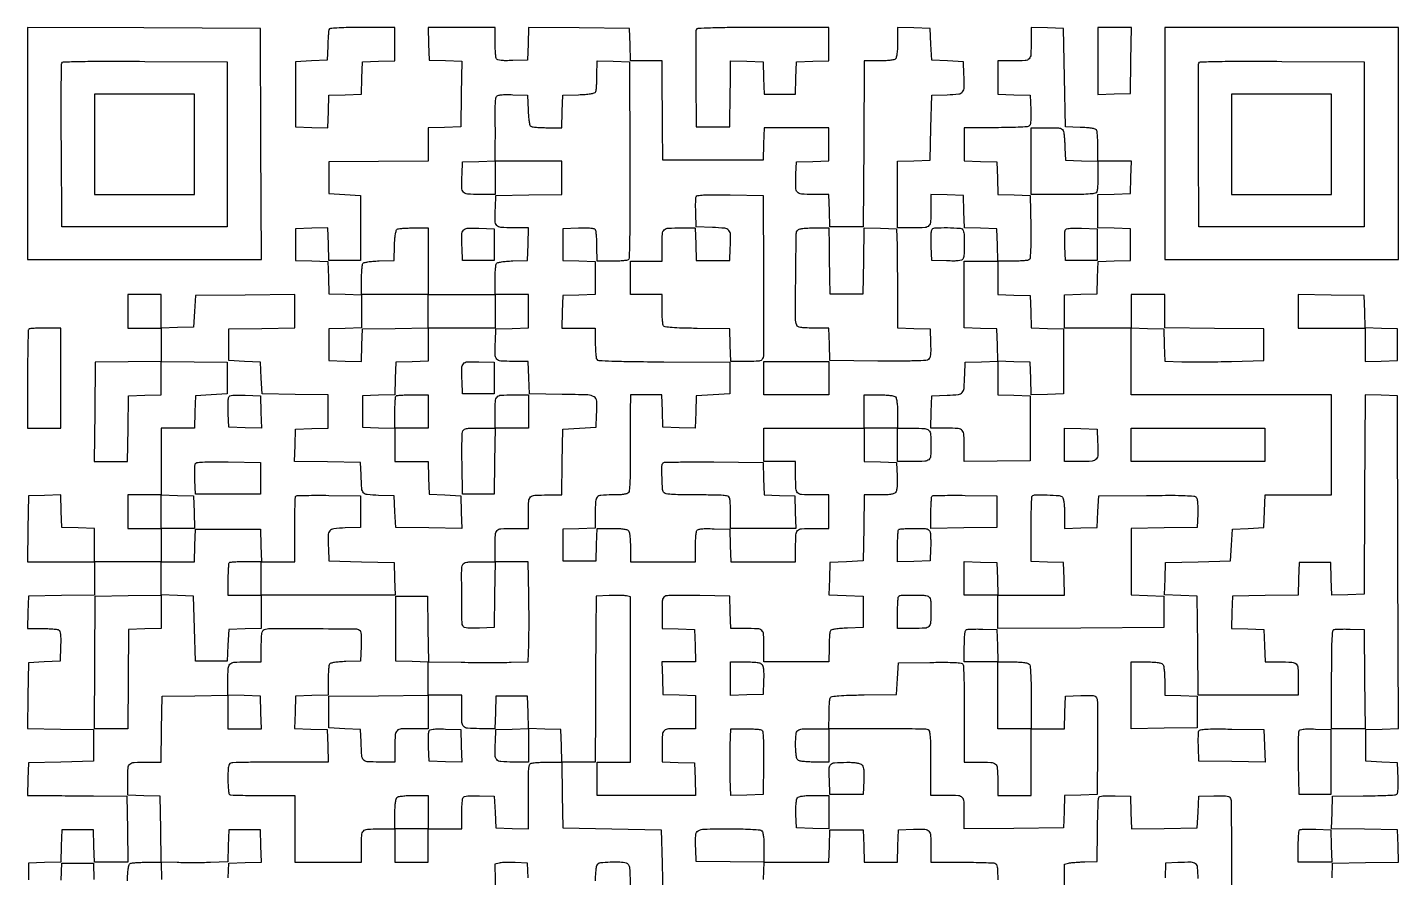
# Model space of a CAD drawing. Extents: x 156 to 936, y 95 to 969.
# Drawn here: x 156 to 936, y 485 to 969 of the extents above; entities that cross this region are included whole.
import ezdxf

# ---------------------------------------------------------------- set-up
doc = ezdxf.new("R2010")
doc.units = 0

msp = doc.modelspace()

# ---------------------------------------------------------------- linework, layer by layer
for points in [[(898.207992, 485.15308), (898.5, 493.5), (917.287232, 493.772202), (936.074464, 494.044404), (935.787232, 503.272202), (935.5, 512.5), (916.712768, 512.772202), (897.925536, 513.044404), (898.212768, 522.272202), (898.5, 531.5), (916, 531.739724, 0.002537), (922.79957, 531.867376, 0.003795), (928.738069, 532.054118, 0.001625), (933.807625, 532.268566, 0.080261), (934.789171, 532.47337, 0.235933), (935.395274, 533.135136, 0.042666), (935.724576, 534.821458, 0.027606), (935.86497, 537.499677, 0.007537), (935.789171, 541.733647), (935.5, 550.5), (926.5, 551), (917.5, 551.5), (917.5, 560.5), (917.5, 569.5), (926.738629, 569.787375), (935.977258, 570.074751), (935.738629, 664.787375), (935.5, 759.5), (926.258274, 759.787416), (917.016548, 760.074833), (916.758274, 703.287416), (916.5, 646.5), (907.288016, 646.212977), (898.076031, 645.925954), (897.788016, 655.212977), (897.5, 664.5), (888.5, 664.5), (879.5, 664.5), (879.212764, 655.271928), (878.925529, 646.043857), (860.212764, 645.771928), (841.5, 645.5), (841.212977, 636.288016), (840.925954, 627.076031), (850.212977, 626.788016), (859.5, 626.5), (859.787526, 617.25), (860.075052, 608), (867.955738, 608, -0.011491), (875.407908, 607.828717, -0.175559), (877.750156, 606.856224, -0.19511), (878.800898, 604.649006, -0.014732), (879, 597.893011), (879, 589), (850.515573, 589), (822.031147, 589), (821.765573, 617.25), (821.5, 645.5), (812.212977, 645.788016), (802.925954, 646.076031), (803.212977, 655.288016), (803.5, 664.5), (822, 665), (840.5, 665.5), (841, 674.5), (841.5, 683.5), (850.5, 684), (859.5, 684.5), (859.787526, 693.75), (860.075052, 703), (879.037526, 703), (898, 703), (898, 731.5), (898, 760), (841, 760), (784, 760), (784, 779.037526), (784, 798.075052), (793.25, 797.787526), (802.5, 797.5), (802.786629, 788.31776), (803.073258, 779.13552), (812.786629, 778.81776, 0.007368), (817.760566, 778.728392, 0.002422), (825.081072, 778.740217, 0.002412), (833.204846, 778.831882, 0.002728), (841, 779), (859.5, 779.5), (859.5, 788.5), (859.5, 797.5), (831.25, 797.765573), (803, 798.031147), (803, 807.515573), (803, 817), (793.5, 817), (784, 817), (784, 807.5), (784, 798), (765, 798), (746, 798), (746, 807.462474), (746, 816.924948), (755.25, 817.212474), (764.5, 817.5), (764.787036, 826.712964), (765.074071, 835.925929), (774.287036, 836.212964), (783.5, 836.5), (783.5, 845.5), (783.5, 854.5), (774.25, 854.787526), (765, 855.075052), (765, 864.5), (765, 873.924948), (774.25, 874.212474), (783.5, 874.5), (783.787526, 883.75), (784.075052, 893), (774.537526, 893), (765, 893), (764.984687, 901.25, 0.008579), (764.922928, 904.497876, 0.011582), (764.748704, 907.430835, 0.008725), (764.505619, 909.854929, 0.112667), (764.202843, 910.706033, 0.192561), (763.466763, 911.236162, 0.02067), (761.36687, 911.666992, 0.020911), (758.539342, 912.005667, 0.010674), (754.968156, 912.206033), (746.5, 912.5), (746, 940.5), (745.5, 968.5), (736.25, 968.787526), (727, 969.075052), (727, 961.119313, -0.01133), (726.829774, 953.607881, -0.174856), (725.858669, 951.255648, -0.19591), (723.651936, 950.200175, -0.014805), (716.893011, 950), (708, 950), (708, 940.537526), (708, 931.075052), (717.25, 930.787526), (726.5, 930.5), (726.793098, 922.085653, -0.008519), (726.864234, 918.085459, -0.027159), (726.721251, 915.4185, -0.039341), (726.389362, 913.659703, -0.187221), (725.793098, 912.850966, -0.128063), (724.767033, 912.521621, -0.002999), (719.665785, 912.267102, -0.006444), (713.645645, 912.080621, -0.004304), (706.75, 912.015313), (689, 912), (689, 902.537526), (689, 893.075052), (698.25, 892.787526), (707.5, 892.5), (707.787036, 883.287036), (708.074071, 874.074071), (717.287036, 873.787036), (726.5, 873.5), (726.746956, 855.557135, -0.00333), (726.80957, 846.740947, -0.013443), (726.667344, 841.363473, -0.01462), (726.374715, 837.827267, -0.227096), (725.746956, 836.822448, -0.111454), (724.874138, 836.509994, -0.009165), (722.453879, 836.258725, -0.011918), (719.523951, 836.07894, -0.008897), (716.287526, 836.015313), (708.075052, 836), (707.787526, 845.25), (707.5, 854.5), (698.287036, 854.787036), (689.074071, 855.074071), (688.787036, 864.287036), (688.5, 873.5), (679.25, 873.787526), (670, 874.075052), (670, 866.119313, -0.01133), (669.829774, 858.607881, -0.174856), (668.858669, 856.255648, -0.19591), (666.651936, 855.200175, -0.014805), (659.893011, 855), (651, 855), (651, 873.962474), (651, 892.924948), (660.25, 893.212474), (669.5, 893.5), (670, 912), (670.5, 930.5), (679.240685, 930.788797, 0.017722), (685.777845, 931.237089, 0.198326), (688.02491, 932.45151, 0.170867), (688.937542, 934.988791, 0.012477), (688.800912, 942.520917), (688.5, 949.5), (679.5, 950), (670.5, 950.5), (670, 959.5), (669.5, 968.5), (660.25, 968.787526), (651, 969.075052), (651, 960.737526, -0.01101), (650.921884, 957.190499, -0.020283), (650.678036, 954.315021, -0.021051), (650.311042, 952.141321, -0.145015), (649.8, 951.2, -0.144806), (648.860761, 950.689589, -0.021102), (646.695248, 950.322375, -0.020344), (643.833449, 950.078259, -0.011103), (640.309792, 950), (632.019583, 950), (631.759792, 902.75), (631.5, 855.5), (622, 855.5), (612.5, 855.5), (612.212474, 864.75), (611.924948, 874), (602.981526, 874, -0.016964), (596.260327, 874.228106, -0.202443), (593.988149, 875.374694, -0.176255), (593.057899, 877.883746, -0.012303), (593.199088, 885.520917), (593.5, 892.5), (602.75, 892.787526), (612, 893.075052), (612, 902.537526), (612, 912), (593.537526, 912), (575.075052, 912), (574.787526, 902.75), (574.5, 893.5), (546, 893.5), (517.5, 893.5), (517.312389, 912.5, -0.000134), (517.235987, 920.452664, -0.000123), (517.161562, 928.635938, -0.000122), (517.09874, 935.936739, -0.000404), (517.062389, 940.75), (517, 950), (508.037526, 950), (499.075052, 950), (498.787526, 959.25), (498.5, 968.5), (469.787728, 968.765273), (441.075456, 969.030547), (440.787728, 959.765273), (440.5, 950.5), (432.085653, 950.206902, -0.008519), (428.085459, 950.135766, -0.027159), (425.4185, 950.278749, -0.039341), (423.659703, 950.610638, -0.187221), (422.850966, 951.206902, -0.110402), (422.527533, 952.105717, -0.00954), (422.267102, 954.54359, -0.012203), (422.081041, 957.495888, -0.00917), (422.015313, 960.75), (422, 969), (402.962474, 969), (383.924948, 969), (384.212474, 959.75), (384.5, 950.5), (393.771926, 950.212184), (403.043852, 949.924368), (402.771926, 931.212184), (402.5, 912.5), (393.25, 912.212474), (384, 911.924948), (384, 902.478047), (384, 893.031147), (355.75, 892.765573), (327.5, 892.5), (327.5, 883.5), (327.5, 874.5), (336.5, 874), (345.5, 873.5), (345.5, 855), (345.5, 836.5), (336.5, 836.5), (327.5, 836.5), (327.211984, 845.787023), (326.923969, 855.074046), (317.711984, 854.787023), (308.5, 854.5), (308.5, 845.5), (308.5, 836.5), (317.712964, 836.212964), (326.925929, 835.925929), (327.212964, 826.712964), (327.5, 817.5), (336.75, 817.212474), (346, 816.924948), (346, 807.5), (346, 798.075052), (336.75, 797.787526), (327.5, 797.5), (327.5, 788.5), (327.5, 779.5), (336.711984, 779.212977), (345.923969, 778.925954), (346.211984, 788.212977), (346.5, 797.5), (365.25, 797.772065), (384, 798.044131), (384, 788.559591), (384, 779.075052), (374.75, 778.787526), (365.5, 778.5), (365.212964, 769.287036), (364.925929, 760.074071), (355.712964, 759.787036), (346.5, 759.5), (346.5, 750.5), (346.5, 741.5), (355.75, 741.212474), (365, 740.924948), (365, 731.462474), (365, 722), (374.462474, 722), (383.924948, 722), (384.212474, 712.75), (384.5, 703.5), (393.5, 703), (402.5, 702.5), (402.78782, 693.227796), (403.075639, 683.955591), (384.28782, 684.227796), (365.5, 684.5), (365, 693.5), (364.5, 702.5), (355.759315, 702.788797, -0.014923), (349.253839, 703.198354, -0.195196), (347.149036, 704.289491, -0.159803), (346.18527, 706.633677, -0.009206), (345.754332, 714.5), (345.5, 721.5), (326.712768, 721.772202), (307.925536, 722.044404), (308.212768, 731.272202), (308.5, 740.5), (317.75, 740.787526), (327, 741.075052), (327, 750.515461), (327, 759.955869), (308.25, 760.227935), (289.5, 760.5), (289, 769.5), (288.5, 778.5), (279.5, 779), (270.5, 779.5), (270.5, 788.5), (270.5, 797.5), (289.25, 797.772065), (308, 798.044131), (308, 807.537639), (308, 817.031147), (279.75, 816.765573), (251.5, 816.5), (251, 807.5), (250.5, 798.5), (241.25, 798.212474), (232, 797.924948), (232, 807.462474), (232, 817), (222.5, 817), (213, 817), (213, 807.5), (213, 798), (222.5, 798), (232, 798), (232, 788.522065), (232, 779.044131), (213.25, 778.772065), (194.5, 778.5), (194.234427, 750.25), (193.968853, 722), (203.462361, 722), (212.955869, 722), (213.227935, 740.75), (213.5, 759.5), (222.75, 759.787526), (232, 760.075052), (232, 769.559591), (232, 779.044131), (250.75, 778.772065), (269.5, 778.5), (269.5, 769.5), (269.5, 760.5), (260.5, 760), (251.5, 759.5), (251.212474, 750.25), (250.924948, 741), (241.462474, 741), (232, 741), (232, 722), (232, 703), (222.5, 703), (213, 703), (213, 693.5), (213, 684), (222.5, 684), (232, 684), (232, 674.5), (232, 665), (213, 665), (194, 665), (194, 674.462474), (194, 683.924948), (184.75, 684.212474), (175.5, 684.5), (175.211984, 693.787023), (174.923969, 703.074046), (165.711984, 702.787023), (156.5, 702.5), (156.227935, 683.75), (155.955869, 665), (174.977935, 665), (194, 665), (194, 655.522065), (194, 646.044131), (175.25, 645.772065), (156.5, 645.5), (156.212474, 636.25), (155.924948, 627), (164.212474, 626.984687, -0.009129), (167.480966, 626.918962, -0.01216), (170.445387, 626.732898, -0.009485), (172.893389, 626.472502, -0.110544), (173.793098, 626.149034, -0.187221), (174.389362, 625.340297, -0.039341), (174.721251, 623.5815, -0.027159), (174.864234, 620.914541, -0.008519), (174.793098, 616.914347), (174.5, 608.5), (165.5, 608), (156.5, 607.5), (156.228016, 588.772146), (155.956032, 570.044292), (174.728016, 569.772146), (193.5, 569.5), (193.5, 560.5), (193.5, 551.5), (175, 551), (156.5, 550.5), (156.212474, 541.25), (155.924948, 532), (165.212474, 531.956189, -0.00079), (170.041049, 531.925785, -0.00024), (177.353039, 531.864679, -0.000241), (185.544585, 531.78834, -0.000263), (193.5, 531.706189), (212.5, 531.5), (212.772065, 512.75), (213.044131, 494), (203.559591, 494), (194.075052, 494), (193.787526, 503.25), (193.5, 512.5), (184.5, 512.5), (175.5, 512.5), (175.212964, 503.287036), (174.925929, 494.074071), (165.712964, 493.787036), (156.5, 493.5), (156.5, 484)], [(270.207992, 485.15308), (270.5, 493.5), (279.787023, 493.788016), (289.074046, 494.076031), (288.787023, 503.288016), (288.5, 512.5), (279.5, 512.5), (270.5, 512.5), (270.213343, 503.315626), (269.926685, 494.131251), (260.039334, 493.815626, -0.004673), (255.596071, 493.715349, -0.00293), (250.396761, 493.67709, -0.00294), (245.276563, 493.699523, -0.005363), (241.097919, 493.787236), (232.043857, 494.074471), (231.771928, 512.787236), (231.5, 531.5), (222.25, 531.787526), (213, 532.075052), (213, 540.930537, -0.014867), (213.200063, 547.657269, -0.195631), (214.252624, 549.859533, -0.174964), (216.597696, 550.829372, -0.011432), (224.059722, 551), (231.955869, 551), (232.227935, 569.75), (232.5, 588.5), (251.25, 588.772065), (270, 589.044131), (270, 596.940278, -0.011457), (270.171064, 604.404655, -0.175414), (271.14327, 606.74896, -0.195276), (273.350385, 607.800677, -0.014747), (280.106989, 608), (289, 608), (289, 616.893011, -0.00674), (289.063013, 621.567479, -0.034453), (289.311419, 624.151507, -0.069548), (289.781892, 625.653306, -0.192819), (290.578921, 626.391911, -0.092105), (293.967053, 627.017959, -0.000969), (318.01152, 626.947915, -0.000682), (342.481567, 626.795822, -0.137505), (344.793098, 626.128939, -0.189748), (345.389959, 625.329946, -0.039634), (345.721774, 623.57939, -0.027254), (345.864583, 620.917911, -0.008483), (345.793098, 616.914347), (345.5, 608.5), (337.031844, 608.206033, 0.010674), (333.460658, 608.005667, 0.020911), (330.63313, 607.666992, 0.02067), (328.533237, 607.236162, 0.192561), (327.797157, 606.706033, 0.112531), (327.494415, 605.855751, 0.008778), (327.251296, 603.441858, 0.011623), (327.077075, 600.521021, 0.008617), (327.015313, 597.287526), (327, 589.075052), (317.75, 588.787526), (308.5, 588.5), (308.212977, 579.288016), (307.925954, 570.076031), (317.212977, 569.788016), (326.5, 569.5), (326.787526, 560.25), (327.075052, 551), (300.119313, 551, 0.002102), (289.673992, 550.956087, 0.003215), (280.617173, 550.821697, 0.001138), (272.814859, 550.637981, 0.085354), (271.581787, 550.393011, 0.187126), (270.789418, 549.674748, 0.072461), (270.315658, 548.244038, 0.036368), (270.064564, 545.800466, 0.007423), (270, 541.452028, 0.010635), (270.068839, 538.216025, 0.01587), (270.278853, 535.393804, 0.010847), (270.573243, 533.10118, 0.220424), (270.949286, 532.531343, 0.129805), (271.727222, 532.294608, 0.001646), (276.922117, 532.118185, 0.004683), (282.962348, 531.989577, 0.003037), (289.949286, 531.948712), (308, 531.952773), (308, 512.976387), (308, 494), (327, 494), (346, 494), (346, 501.918213, -0.01141), (346.170753, 509.400012, -0.175208), (347.14255, 511.747254, -0.195511), (349.349521, 512.800362, -0.014768), (356.106989, 513), (365, 513), (365, 521.3, -0.011084), (365.07823, 524.828493, -0.020332), (365.322289, 527.693122, -0.021091), (365.689458, 529.860329, -0.144849), (366.2, 530.8, -0.144849), (367.139671, 531.310542, -0.021091), (369.306878, 531.677711, -0.020332), (372.171507, 531.92177, -0.011084), (375.7, 532), (384, 532), (384, 522.5), (384, 513), (393.5, 513), (403, 513), (403.015313, 521.25, -0.00917), (403.081041, 524.504112, -0.012203), (403.267102, 527.45641, -0.00954), (403.527533, 529.894283, -0.110402), (403.850966, 530.793098, -0.187221), (404.659703, 531.389362, -0.039341), (406.4185, 531.721251, -0.027159), (409.085459, 531.864234, -0.008519), (413.085653, 531.793098), (421.5, 531.5), (422, 522.5), (422.5, 513.5), (431.75, 513.212474), (441, 512.924948), (441.066053, 522.212474, 0.001651), (441.08206, 526.413774, 0.001), (441.07464, 531.386671, 0.001002), (441.04751, 536.322924, 0.001764), (441.00253, 540.401724, -0.008179), (441.010126, 544.616033, -0.025722), (441.206766, 547.437012, -0.036226), (441.572623, 549.304599, -0.187083), (442.186477, 550.136411, -0.110024), (443.09723, 550.464721, -0.009673), (445.548613, 550.72919, -0.012303), (448.517569, 550.918031, -0.009267), (451.787526, 550.984687), (460.075052, 551), (459.787526, 560.25), (459.5, 569.5), (450.25, 569.787526), (441, 570.075052), (441, 560.537526), (441, 551), (432.019052, 551, -0.01682), (425.267676, 551.227183, -0.202101), (422.990719, 552.372662, -0.176722), (422.058134, 554.88044, -0.012322), (422.199088, 562.520917), (422.5, 569.5), (431.787023, 569.788016), (441.074046, 570.076031), (440.787023, 579.288016), (440.5, 588.5), (431.5, 588.5), (422.5, 588.5), (422.212474, 579.25), (421.924948, 570), (413.069463, 570, -0.014889), (406.341871, 570.20038, -0.195866), (404.139748, 571.254332, -0.174757), (403.170318, 573.602344, -0.011384), (403, 581.081787), (403, 589), (393.5, 589), (384, 589), (384, 579.5), (384, 570), (376.081787, 570, 0.01141), (368.599988, 569.829247, 0.175208), (366.252746, 568.85745, 0.195511), (365.199638, 566.650479, 0.014768), (365, 559.893011), (365, 551), (356.019052, 551, -0.014075), (349.293814, 551.189349, -0.199016), (347.167746, 552.214245, -0.165509), (346.189146, 554.52461, -0.009074), (345.754332, 562.5), (345.5, 569.5), (336.5, 570), (327.5, 570.5), (327.5, 579.5), (327.5, 588.5), (355.75, 588.765573), (384, 589.031147), (384, 598.478047), (384, 607.924948), (374.75, 608.212474), (365.5, 608.5), (365.5, 627), (365.5, 645.5), (374.5, 645.5), (383.5, 645.5), (383.771912, 626.791666), (384.043824, 608.083333), (402.771912, 607.791666, 0.002177), (410.65218, 607.703261, 0.001939), (418.842992, 607.678809, 0.001945), (426.208484, 607.714046, 0.006014), (431.182954, 607.817046), (440.865908, 608.134092), (441.182954, 617.817046, 0.006017), (441.28595, 622.792747, 0.001944), (441.321146, 630.163445, 0.001938), (441.296646, 638.361342, 0.002174), (441.208183, 646.25), (440.916366, 665), (431.480248, 665), (422.044131, 665), (421.772065, 646.25), (421.5, 627.5), (413.085653, 627.206902, -0.008519), (409.085459, 627.135766, -0.027159), (406.4185, 627.278749, -0.039341), (404.659703, 627.610638, -0.187221), (403.850966, 628.206902, -0.138765), (403.188078, 630.431842, -0.001716), (403.032212, 645.474877, -0.00241), (403.001205, 660.173227, -0.091176), (403.606989, 663.418213, -0.192406), (404.346128, 664.217093, -0.06988), (405.845898, 664.688469, -0.034532), (408.428287, 664.937024, -0.00673), (413.106989, 665), (422, 665), (422, 672.918213, -0.01141), (422.170753, 680.400012, -0.175208), (423.14255, 682.747254, -0.195511), (425.349521, 683.800362, -0.014768), (432.106989, 684), (441, 684), (441, 692.893011, -0.014747), (441.199323, 699.649615, -0.195276), (442.25104, 701.85673, -0.175414), (444.595345, 702.828936, -0.011457), (452.059722, 703), (459.955869, 703), (460.227935, 721.75), (460.5, 740.5), (470, 741), (479.5, 741.5), (479.800912, 748.479083, 0.020449), (479.818265, 756.375868, 0.253026), (478.339682, 758.874462, 0.128108), (474.873171, 759.893739, 0.004158), (460.236474, 760.227984), (441.5, 760.5), (441.212474, 769.75), (440.924948, 779), (431.981526, 779, -0.016964), (425.260327, 779.228106, -0.202443), (422.988149, 780.374694, -0.176255), (422.057899, 782.883746, -0.012303), (422.199088, 790.520917), (422.5, 797.5), (431.75, 797.787526), (441, 798.075052), (441, 807.537526), (441, 817), (431.5, 817), (422, 817), (422, 807.5), (422, 798), (403, 798), (384, 798), (384, 807.5), (384, 817), (365, 817), (346, 817), (346.015313, 825.25, -0.008579), (346.077072, 828.497876, -0.011582), (346.251296, 831.430835, -0.008725), (346.494381, 833.854929, -0.112667), (346.797157, 834.706033, -0.192561), (347.533237, 835.236162, -0.02067), (349.63313, 835.666992, -0.020911), (352.460658, 836.005667, -0.010674), (356.031844, 836.206033), (364.5, 836.5), (364.793967, 844.968156, -0.010674), (364.994333, 848.539342, -0.020911), (365.333008, 851.36687, -0.02067), (365.763838, 853.466763, -0.192561), (366.293967, 854.202843, -0.112667), (367.145071, 854.505619, -0.008725), (369.569165, 854.748704, -0.011582), (372.502124, 854.922928, -0.008579), (375.75, 854.984687), (384, 855), (384, 836), (384, 817), (403, 817), (422, 817), (422.015313, 825.25, -0.008579), (422.077072, 828.497876, -0.011582), (422.251296, 831.430835, -0.008725), (422.494381, 833.854929, -0.112667), (422.797157, 834.706033, -0.192561), (423.533237, 835.236162, -0.02067), (425.63313, 835.666992, -0.020911), (428.460658, 836.005667, -0.010674), (432.031844, 836.206033), (440.5, 836.5), (440.787526, 845.75), (441.075052, 855), (432.056578, 855, -0.016678), (425.275018, 855.226268, -0.201759), (422.993289, 856.370644, -0.177188), (422.058373, 858.877164, -0.012342), (422.199088, 866.520917), (422.5, 873.5), (441.25, 873.772065), (460, 874.044131), (460, 883.522065), (460, 893), (441, 893), (422, 893), (422, 883.5), (422, 874), (413.019052, 874, -0.01682), (406.267676, 874.227183, -0.202101), (403.990719, 875.372662, -0.176722), (403.058134, 877.88044, -0.012322), (403.199088, 885.520917), (403.5, 892.5), (412.75, 892.787526), (422, 893.075052), (422.122144, 901.787526, 0.002558), (422.157631, 905.773454, 0.001464), (422.161763, 910.584461, 0.001462), (422.137603, 915.422774, 0.002431), (422.085494, 919.5, -0.009213), (422.088267, 923.041523, -0.012501), (422.229585, 926.236097, -0.00947), (422.462557, 928.872187, -0.122197), (422.799003, 929.793098, -0.18086), (423.632938, 930.387799, -0.03861), (425.41297, 930.7199, -0.026916), (428.094078, 930.863337, -0.008612), (432.085653, 930.793098), (440.5, 930.5), (440.793967, 922.031844, 0.010674), (440.994333, 918.460658, 0.020911), (441.333008, 915.63313, 0.02067), (441.763838, 913.533237, 0.192561), (442.293967, 912.797157, 0.112531), (443.144249, 912.494415, 0.008778), (445.558142, 912.251296, 0.011623), (448.478979, 912.077075, 0.008617), (451.712474, 912.015313), (459.924948, 912), (460.212474, 921.25), (460.5, 930.5), (469.467001, 930.792098, 0.009786), (473.292364, 930.991711, 0.020298), (476.262875, 931.326695, 0.020215), (478.447011, 931.75425, 0.195149), (479.201688, 932.292098, 0.112754), (479.504941, 933.145057, 0.00869), (479.748365, 935.579639, 0.011554), (479.922845, 938.525136, 0.008553), (479.984687, 941.787526), (480, 950.075052), (489.25, 949.787526), (498.5, 949.5), (498.679997, 893.515753, -0.000987), (498.714151, 865.992127, -0.004223), (498.563457, 849.57487, -0.00167), (498.318919, 837.911796, -0.250035), (497.679997, 836.781066, -0.113358), (496.843395, 836.484474, -0.008479), (494.423187, 836.246569, -0.011392), (491.496014, 836.075886, -0.008402), (488.25, 836.015313), (480, 836), (479.984687, 844.25, 0.009158), (479.919039, 847.503986, 0.01219), (479.733216, 850.455895, 0.009524), (479.473134, 852.89348, 0.110447), (479.150117, 853.791346, 0.190691), (478.324421, 854.391596, 0.03736), (476.481964, 854.721257, 0.025891), (473.674656, 854.863419, 0.007874), (469.41543, 854.791346), (460.5, 854.5), (460.5, 845.5), (460.5, 836.5), (469.75, 836.212474), (479, 835.924948), (479, 826.5), (479, 817.075052), (469.75, 816.787526), (460.5, 816.5), (460.212474, 807.25), (459.924948, 798), (469.462474, 798), (479, 798), (479.015313, 789.75, 0.008794), (479.078512, 786.499863, 0.011809), (479.257032, 783.559884, 0.009023), (479.506409, 781.130925, 0.111837), (479.816685, 780.26237, 0.241922), (480.960605, 779.591789, 0.004071), (488.495756, 779.234702, 0.006555), (499.471822, 778.948147, 0.001496), (518.051372, 778.76237), (555.5, 778.5), (555.5, 769.5), (555.5, 760.5), (546, 760), (536.5, 759.5), (536.211984, 750.212977), (535.923969, 740.925954), (526.711984, 741.212977), (517.5, 741.5), (517.212474, 750.75), (516.924948, 760), (507.962474, 760), (499, 760), (498.919381, 750.25, 0.001509), (498.89352, 745.324589, 0.00053), (498.885226, 738.252452, 0.000526), (498.892532, 730.475781, 0.000616), (498.916318, 723.098772, -0.004313), (498.884203, 715.395334, -0.010678), (498.691452, 709.753407, -0.008724), (498.387211, 705.590571, -0.151729), (497.874492, 704.348772, -0.150736), (496.928802, 703.730735, -0.034256), (495.034048, 703.324607, -0.025814), (492.303354, 703.075296, -0.009858), (488.484544, 703, 0.016947), (482.223367, 702.78772, 0.201005), (480.097208, 701.722358, 0.167864), (479.164203, 699.365505, 0.011079), (479, 691.955738), (479, 684.075052), (469.75, 683.787526), (460.5, 683.5), (460.5, 674.5), (460.5, 665.5), (470, 665.5), (479.5, 665.5), (479.787526, 674.75), (480.075052, 684), (488.337526, 684, -0.011159), (491.847487, 683.921656, -0.02038), (494.701269, 683.677383, -0.021131), (496.861987, 683.310039, -0.144682), (497.8, 682.8, -0.144849), (498.310542, 681.860329, -0.021091), (498.677711, 679.693122, -0.020332), (498.92177, 676.828493, -0.011084), (499, 673.3), (499, 665), (517.5, 665), (536, 665), (536.015313, 673.25, -0.009158), (536.080961, 676.503986, -0.01219), (536.266784, 679.455895, -0.009524), (536.526866, 681.89348, -0.110447), (536.849883, 682.791346, -0.190691), (537.675579, 683.391596, -0.03736), (539.518036, 683.721257, -0.025891), (542.325344, 683.863419, -0.007874), (546.58457, 683.791346), (555.5, 683.5), (555.787526, 674.25), (556.075052, 665), (574.537526, 665), (593, 665), (593, 672.918213, -0.01141), (593.170753, 680.400012, -0.175208), (594.14255, 682.747254, -0.195511), (596.349521, 683.800362, -0.014768), (603.106989, 684), (612, 684), (612, 693.5), (612, 703), (603.106989, 703, -0.014768), (596.349521, 703.199638, -0.195511), (594.14255, 704.252746, -0.175208), (593.170753, 706.599988, -0.01141), (593, 714.081787), (593, 722), (584, 722), (575, 722), (575, 731.5), (575, 741), (603.5, 741), (632, 741), (632, 750.5), (632, 760), (640.3, 760, -0.011084), (643.828493, 759.92177, -0.020332), (646.693122, 759.677711, -0.021091), (648.860329, 759.310542, -0.144849), (649.8, 758.8, -0.144849), (650.310542, 757.860329, -0.021091), (650.677711, 755.693122, -0.020332), (650.92177, 752.828493, -0.011084), (651, 749.3), (651, 741), (659.883369, 741, -0.01522), (666.477429, 740.799228, -0.183969), (668.74796, 739.772318, -0.182066), (669.772483, 737.49035, -0.01485), (669.986345, 730.831787, -0.018669), (669.786903, 725.123493, -0.197432), (668.768801, 723.079432, -0.168454), (666.525211, 722.170116, -0.012823), (659.893011, 722), (651, 722), (651, 731.5), (651, 741), (641.5, 741), (632, 741), (632, 731.537526), (632, 722.075052), (641.25, 721.787526), (650.5, 721.5), (650.793771, 713.655204, -0.01153), (650.842502, 710.264652, -0.021342), (650.701133, 707.514748, -0.023545), (650.405224, 705.431833, -0.126804), (649.921326, 704.405204, -0.145399), (648.940124, 703.749231, -0.03852), (647.082437, 703.326938, -0.027193), (644.352675, 703.074677, -0.009445), (640.399621, 703), (632.044131, 703), (631.772065, 684.25), (631.5, 665.5), (622, 665), (612.5, 664.5), (612.212959, 655.286659), (611.925919, 646.073318), (621.712959, 645.786659), (631.5, 645.5), (631.5, 636.5), (631.5, 627.5), (622.532999, 627.207902, 0.009786), (618.707636, 627.008289, 0.020298), (615.737125, 626.673305, 0.020215), (613.552989, 626.24575, 0.195149), (612.798312, 625.707902, 0.112618), (612.495093, 624.855762, 0.008743), (612.251635, 622.431384, 0.011595), (612.077158, 619.498009, 0.008591), (612.015313, 616.25), (612, 608), (593.5, 608), (575, 608), (575, 616.893011, 0.014732), (574.800898, 623.649006, 0.19511), (573.750156, 625.856224, 0.175559), (571.407908, 626.828717, 0.011491), (563.955738, 627), (556.075052, 627), (555.787526, 636.25), (555.5, 645.5), (538.5, 645.785177, 0.003227), (531.824029, 645.854068, 0.00446), (525.832812, 645.823778, 0.002845), (520.805286, 645.724896, 0.054093), (519.25, 645.516124, 0.121979), (517.996541, 644.856735, 0.153988), (517.328388, 643.737491, 0.053449), (517.052682, 641.557734, 0.004755), (517, 636.018474), (517, 627.075052), (526.25, 626.787526), (535.5, 626.5), (535.787526, 617.25), (536.075052, 608), (526.5, 608), (516.924948, 608), (517.212474, 598.75), (517.5, 589.5), (526.75, 589.212474), (536, 588.924948), (536, 579.462474), (536, 570), (528.081787, 570, 0.011384), (520.602344, 569.829682, 0.174757), (518.254332, 568.860252, 0.195866), (517.20038, 566.658129, 0.014889), (517, 559.930537), (517, 551.075052), (526.25, 550.787526), (535.5, 550.5), (535.787526, 541.25), (536.075052, 532), (508.037526, 532), (480, 532), (480, 541.5), (480, 551), (489.5, 551), (499, 551), (499, 597.980948), (499, 644.961896), (496.738223, 645.529566, 0.046297), (495.422419, 645.732976, 0.008315), (492.941177, 645.842764, 0.008911), (490.020953, 645.871285, 0.007951), (486.988223, 645.798618), (479.5, 645.5), (479.336408, 626, 0.000539), (479.26752, 616.577564, 0.000235), (479.195489, 604.076563, 0.000233), (479.131435, 590.80085, 0.000311), (479.086408, 578.75), (479, 551), (469.477935, 551), (459.955869, 551), (460.227935, 532.25), (460.5, 513.5), (488.5, 513), (516.5, 512.5), (517, 493.5), (517.5, 474.5)], [(745.765792, 465.234912), (746.031584, 492.969823), (748.265792, 493.480579, -0.029836), (749.547326, 493.694091, -0.005693), (751.899951, 493.916011, -0.006053), (754.656214, 494.110813, -0.005534), (757.5, 494.245668), (764.5, 494.5), (764.758042, 512, -0.002432), (764.891386, 518.799572, -0.003639), (765.079992, 524.738069, -0.001551), (765.293766, 529.809424, -0.077203), (765.491688, 530.789171, -0.238799), (766.144659, 531.395705, -0.043013), (767.823105, 531.725045, -0.02769), (770.496226, 531.86529, -0.007507), (774.733647, 531.789171), (783.5, 531.5), (783.787816, 522.228074), (784.075632, 512.956148), (802.787816, 513.228074), (821.5, 513.5), (822, 522.5), (822.5, 531.5), (830.914347, 531.793098, -0.008519), (834.914541, 531.864234, -0.027159), (837.5815, 531.721251, -0.039341), (839.340297, 531.389362, -0.187221), (840.149034, 530.793098, -0.140476), (840.825452, 528.494575, -0.000665), (840.968947, 503.533301, -0.000962), (841.030079, 479.025643, -0.092003)], [(574.78595, 484.228281), (575.0719, 493.956563), (555.78595, 494.228281), (536.5, 494.5), (536.199088, 501.479083, -0.019172), (536.161351, 509.424578, -0.250852), (537.59042, 511.890949, -0.134794), (540.932241, 512.874056, -0.004535), (554.819052, 513, -0.003867), (563.090225, 512.936034, -0.011918), (568.67938, 512.716256, -0.011302), (572.589225, 512.380204, -0.170899), (573.8, 511.8, -0.144849), (574.310542, 510.860329, -0.021091), (574.677711, 508.693122, -0.020332), (574.92177, 505.828493, -0.011084), (575, 502.3), (575, 494), (593.462474, 494), (611.924948, 494), (612.212474, 503.25), (612.5, 512.5), (622, 512.5), (631.5, 512.5), (631.787526, 503.25), (632.075052, 494), (641.5, 494), (650.924948, 494), (651.212474, 503.25), (651.5, 512.5), (660.123669, 512.78709, -0.017774), (666.606511, 512.772401, -0.209401), (668.824269, 511.699332, -0.167351), (669.803311, 509.217082, -0.010544), (669.986345, 501.25), (670, 494), (687.418213, 494, -0.003244), (694.207024, 493.955951, -0.00474), (700.184475, 493.821697, -0.002396), (705.244542, 493.635772, -0.081401), (706.418213, 493.393011, -0.191418), (707.215888, 492.657806, -0.070374), (707.68772, 491.171299, -0.03487), (707.936736, 488.615452, -0.006853), (708, 484, -0.015078)], [(175.213341, 483.712959), (175.5, 493.5), (184.5, 493.5), (193.5, 493.5), (193.787398, 484.259666, 0.015844)], [(212.792098, 483.467001, -0.009786), (212.991711, 487.292364, -0.020298), (213.326695, 490.262875, -0.020215), (213.75425, 492.447011, -0.195149), (214.292098, 493.201688, -0.112486), (215.143444, 493.504875, -0.008794), (217.557979, 493.748365, -0.011635), (220.479656, 493.92284, -0.008629), (223.713788, 493.984687), (231.927576, 494), (232.213788, 484.25)], [(440.793676, 485.049836), (440.5, 493.5), (433.520917, 493.800912, 0.008708), (430.680807, 493.873847, 0.009469), (427.918259, 493.844348, 0.009021), (425.556723, 493.731718, 0.045082), (424.248454, 493.526222), (421.955074, 492.95062), (422.227537, 474.72531)], [(499, 474.422302, 0.001655), (498.960015, 486.505807, 0.027902), (498.711119, 490.488886, 0.107529), (498.053755, 492.39295, 0.192915), (496.75, 493.369714, 0.05549), (492.996278, 493.940764, 0.018631), (487.444865, 493.956572, 0.012903), (481.976131, 493.626875, 0.176648), (480.2, 492.8, 0.144372), (479.690904, 491.865077, 0.021205), (479.323233, 489.716356, 0.02047), (479.078557, 486.882657, 0.0113), (479, 483.406989, -0.008189)], [(822, 484.680948, 0.019851), (821.754158, 490.870585, 0.208391), (820.58698, 493.057255, 0.16774), (818.052593, 493.945821, 0.01198), (810.479083, 493.800912), (803.5, 493.5), (803.206324, 485.049836, -0.011302)]]:
    msp.add_lwpolyline(points, format="xyb")
for points in [[(156, 903.007138), (156, 837), (222.50719, 837), (289.014379, 837), (288.75719, 902.75), (288.5, 968.5), (222.25, 968.757138), (156, 969.014276)], [(765, 949.962474), (765, 930.924948), (774.25, 931.212474), (783.5, 931.5), (783.772065, 950.25), (784.044131, 969), (774.522065, 969), (765, 969)], [(803, 903), (803, 837), (869.5, 837), (936, 837), (936, 903), (936, 969), (869.5, 969), (803, 969)], [(194, 902.5), (194, 874), (222.5, 874), (251, 874), (251, 902.5), (251, 931), (222.5, 931), (194, 931)], [(841, 902.5), (841, 874), (869.5, 874), (898, 874), (898, 902.5), (898, 931), (869.5, 931), (841, 931)], [(879, 807.522065), (879, 798), (898, 798), (917, 798), (917, 788.462474), (917, 778.924948), (926.25, 779.212474), (935.5, 779.5), (935.5, 788.5), (935.5, 797.5), (926.287036, 797.787036), (917.074071, 798.074071), (916.787036, 807.287036), (916.5, 816.5), (897.75, 816.772065), (879, 817.044131)], [(612, 769.5), (612, 760), (593.5, 760), (575, 760), (575, 769.5), (575, 779), (593.5, 779), (612, 779)], [(860, 731.5), (860, 722), (822, 722), (784, 722), (784, 731.5), (784, 741), (822, 741), (860, 741)], [(250.787526, 693.25), (251.075052, 684), (241.537526, 684), (232, 684), (232, 693.537526), (232, 703.075052), (241.25, 702.787526), (250.5, 702.5)], [(270, 579.537526), (270, 570), (279.537526, 570), (289.075052, 570), (288.787526, 579.25), (288.5, 588.5), (279.25, 588.787526), (270, 589.075052)], [(365, 503.5), (365, 494), (374.5, 494), (384, 494), (384, 503.5), (384, 513), (374.5, 513), (365, 513)]]:
    msp.add_lwpolyline(points, close=True)
for points in [[(327.488341, 967.75, 0.062379), (327.299299, 966.905307, 0.004511), (327.092081, 964.517187, 0.006263), (326.905777, 961.655284, 0.004694), (326.769726, 958.5), (326.5, 950.5), (317.5, 950), (308.5, 949.5), (308.5, 931), (308.5, 912.5), (317.711984, 912.212977), (326.923969, 911.925954), (327.211984, 921.212977), (327.5, 930.5), (336.712964, 930.787036), (345.925929, 931.074071), (346.212964, 940.287036), (346.5, 949.5), (355.75, 949.787526), (365, 950.075052), (365, 959.537526), (365, 969), (346.468615, 969, 0.003177), (337.363823, 968.942146, 0.013264), (331.885277, 968.727081, 0.013535), (328.29479, 968.392812, 0.283803)], [(536.454807, 967.742826, 0.089132), (536.26413, 966.743894, 0.00077), (536.19159, 958.925804, 0.002666), (536.169933, 949.929776, 0.001712), (536.236192, 939.492826), (536.5, 912.5), (546, 912.5), (555.5, 912.5), (555.670976, 922, 0.000734), (555.742215, 926.310027, 0.000438), (555.814941, 931.437586, 0.000439), (555.878422, 936.54497, 0.000761), (555.920976, 940.787526), (556, 950.075052), (565.25, 949.787526), (574.5, 949.5), (574.787526, 940.25), (575.075052, 931), (584, 931), (592.924948, 931), (593.212474, 940.25), (593.5, 949.5), (602.75, 949.787526), (612, 950.075052), (612, 959.537526), (612, 969), (574.468615, 969, 0.001401), (555.41423, 968.946605, 0.006864), (544.646224, 968.738412, 0.00441), (537.409275, 968.435158, 0.296696)], [(269.5, 902.5), (269.5, 855.5), (222.5, 855.5), (175.5, 855.5), (175.239372, 901.5, -0.000997), (175.174287, 919.225103, -0.001596), (175.197198, 934.357597, -0.000282), (175.267665, 947.72814, -0.090314), (175.461789, 948.759906, -0.301449), (176.45055, 949.464468, -0.003096), (185.402033, 949.70934, -0.005599), (198.68089, 949.841585, -0.001079), (222.722417, 949.759906), (269.5, 949.5)], [(916.5, 902.5), (916.5, 855.5), (869.5, 855.5), (822.5, 855.5), (822.239372, 901.5, -0.000997), (822.174287, 919.225103, -0.001596), (822.197198, 934.357597, -0.000282), (822.267665, 947.72814, -0.090314), (822.461789, 948.759906, -0.301449), (823.45055, 949.464468, -0.003096), (832.402033, 949.70934, -0.005599), (845.68089, 949.841585, -0.001079), (869.722417, 949.759906), (916.5, 949.5)], [(745.476616, 909.75, -0.029765), (745.691674, 908.461508, -0.00573), (745.914846, 906.104688, -0.006083), (746.110521, 903.344943, -0.005576), (746.245668, 900.5), (746.5, 893.5), (755.75, 893.212474), (765, 892.924948), (765, 885.044262, -0.007082), (764.955612, 881.910777, -0.008933), (764.821697, 879.013877, -0.007357), (764.631047, 876.59865, -0.068336), (764.393011, 875.581787, -0.24904), (763.393178, 874.711497, -0.036273), (760.640441, 874.27975, -0.018295), (755.723448, 874.051073, -0.002472), (745.393011, 874), (727, 874), (727, 893), (727, 912), (735.980948, 912, -0.004674), (741.556226, 911.947885, -0.053542), (743.731619, 911.673039, -0.156671), (744.838309, 911.004418, -0.123525)], [(574.755446, 828.5, -0.001115), (574.815443, 811.089727, -0.001727), (574.781783, 796.057812, -0.00051), (574.694075, 782.996193, -0.055378), (574.486394, 781.25, -0.122871), (573.843834, 779.996038, -0.156106), (572.736262, 779.327557, -0.053663), (570.565201, 779.052339, -0.004718), (565.018474, 779), (556.075052, 779), (555.787526, 788.25), (555.5, 797.5), (537.044584, 797.773353, -0.003561), (528.331725, 797.964479, -0.012194), (522.675066, 798.267063, -0.01105), (518.785498, 798.657029, -0.224357), (517.809897, 799.273353, -0.112125), (517.502227, 800.13586, -0.008919), (517.255038, 802.56311, -0.011731), (517.078012, 805.500649, -0.008719), (517.015313, 808.75), (517, 817), (508, 817), (499, 817), (499, 826.5), (499, 836), (508, 836), (517, 836), (517, 844.893011, -0.014732), (517.199102, 851.649006, -0.19511), (518.249844, 853.856224, -0.175559), (520.592092, 854.828717, -0.011491), (528.044262, 855), (535.924948, 855), (536.212474, 845.75), (536.5, 836.5), (546, 836.5), (555.5, 836.5), (555.800912, 843.479083, 0.012739), (555.934395, 851.057347, 0.177046), (554.990355, 853.578192, 0.194277), (552.678762, 854.776454, 0.015844), (545.740334, 855.212602), (536.5, 855.5), (536.205027, 863.411609, -0.006675), (536.130169, 866.540985, -0.008764), (536.150065, 869.398842, -0.006718), (536.240384, 871.779147, -0.078924), (536.432141, 872.683759, -0.272816), (537.336687, 873.402925, -0.020679), (540.575376, 873.720356, -0.014971), (545.892481, 873.860803, -0.002741), (555.727115, 873.772149), (574.5, 873.5)], [(421.5, 845.5), (421.5, 836.5), (412.5, 836.5), (403.5, 836.5), (403.199088, 843.479083, -0.011928), (403.050889, 851.182645, -0.176334), (403.972515, 853.678754, -0.210428), (406.215167, 854.770984, -0.017872), (412.778718, 854.788514), (421.5, 854.5)], [(612.051866, 845.25, 0.001235), (612.086031, 840.863499, 0.000769), (612.146698, 835.720313, 0.000771), (612.222149, 830.648335, 0.001399), (612.301866, 826.5), (612.5, 817.5), (622, 817.5), (631.5, 817.5), (631.772202, 836.287232), (632.044404, 855.074464), (641.272202, 854.787232), (650.5, 854.5), (650.699908, 845, -0.002312), (650.780344, 840.100741, -0.000733), (650.855807, 832.793836, -0.000732), (650.916064, 824.648417, -0.000814), (650.949908, 816.787526), (651, 798.075052), (660.25, 797.787526), (669.5, 797.5), (669.787955, 789.403945, -0.008977), (669.857809, 785.435082, -0.030048), (669.70069, 782.838318, -0.046893), (669.326351, 781.117731, -0.143505), (668.665846, 780.13764, -0.160327), (667.186669, 779.55578, -0.006359), (661.309099, 779.296364, -0.007987), (652.900675, 779.166729, -0.002292), (639.877891, 779.233695), (612.5, 779.5), (612.212474, 788.75), (611.924948, 798), (603.069463, 798, -0.006768), (598.411248, 798.063061, -0.034682), (595.838825, 798.311837, -0.070187), (594.344521, 798.783738, -0.191894), (593.606544, 799.582946, -0.09319), (592.880327, 803.561087, -0.001405), (593.071659, 827.208988, -0.000842), (593.377617, 851.516915, -0.171259), (594.196925, 853.73728, -0.160153), (595.093547, 854.299997, -0.027427), (597.096295, 854.681045, -0.023184), (599.894374, 854.924576, -0.010115), (603.622445, 855), (612, 855)], [(688.393011, 853.418213, -0.084529), (688.923441, 850.770951, -0.011036), (688.963962, 845.001062, -0.008945), (688.771604, 839.163368, -0.129339), (688.149034, 837.206902, -0.187221), (687.340297, 836.610638, -0.039341), (685.5815, 836.278749, -0.027159), (682.914541, 836.135766, -0.008519), (678.914347, 836.206902), (670.5, 836.5), (670.205027, 844.411609, -0.006569), (670.129541, 847.539392, -0.008656), (670.147568, 850.392336, -0.006579), (670.235027, 852.7687, -0.079281), (670.423642, 853.661609, -0.29562), (672.229032, 854.976623, -0.017051), (679.405167, 855.124149, -0.01715), (686.575238, 854.780866, -0.288164)], [(764.5, 845.5), (764.5, 836.5), (755.5, 836.5), (746.5, 836.5), (746.205027, 844.411609, -0.006757), (746.130652, 847.542211, -0.008847), (746.151984, 850.403842, -0.006825), (746.2445, 852.787219, -0.078651), (746.438673, 853.700781, -0.222283), (747.127059, 854.364206, -0.05328), (748.715903, 854.724548, -0.030281), (751.338027, 854.871594, -0.007113), (755.733647, 854.789171), (764.5, 854.5)], [(708, 826.537526), (708, 817.075052), (717.25, 816.787526), (726.5, 816.5), (726.787036, 807.287036), (727.074071, 798.074071), (736.287036, 797.787036), (745.5, 797.5), (745.5, 779), (745.5, 760.5), (736.288016, 760.212977), (727.076031, 759.925954), (726.788016, 769.212977), (726.5, 778.5), (717.25, 778.787526), (708, 779.075052), (708, 769.575052), (708, 760.075052), (717.25, 759.787526), (726.5, 759.5), (726.5, 741), (726.5, 722.5), (707.75, 722.227935), (689, 721.955869), (688.986345, 729.227935, 0.010899), (688.798756, 737.149923, 0.167954), (687.805579, 739.649024, 0.200933), (685.546829, 740.776948, 0.016639), (678.845843, 741), (669.924948, 741), (670.212474, 750.25), (670.5, 759.5), (679.240685, 759.788797, 0.014923), (685.746161, 760.198354, 0.195196), (687.850964, 761.289491, 0.159803), (688.81473, 763.633677, 0.009206), (689.245668, 771.5), (689.5, 778.5), (698.787023, 778.788016), (708.074046, 779.076031), (707.787023, 788.288016), (707.5, 797.5), (698.25, 797.787526), (689, 798.075052), (689, 817.037526), (689, 836), (698.5, 836), (708, 836)], [(156.666667, 797.333333, 0.192076), (156.395155, 796.701513, 0.000738), (156.195833, 788.686458, 0.003605), (156.04805, 779.551666, 0.002241), (156, 768.833333), (156, 741), (165.5, 741), (175, 741), (175, 769.5), (175, 798), (166.166667, 798, 0.007039), (162.733476, 797.951666, 0.010477), (159.732292, 797.804167, 0.005871), (157.23216, 797.599192, 0.174709)], [(421.5, 769.5), (421.5, 760.5), (412.5, 760.5), (403.5, 760.5), (403.199088, 767.479083, -0.011928), (403.050889, 775.182645, -0.176334), (403.972515, 777.678754, -0.210428), (406.215167, 778.770984, -0.017872), (412.778718, 778.788514), (421.5, 778.5)], [(288.788029, 750.211971), (289.076058, 740.923942), (279.788029, 741.211971), (270.5, 741.5), (270.205027, 749.411609, -0.006757), (270.130652, 752.542211, -0.008847), (270.151984, 755.403842, -0.006825), (270.2445, 757.787219, -0.078651), (270.438673, 758.700781, -0.222283), (271.127059, 759.364206, -0.05328), (272.715903, 759.724548, -0.030281), (275.338027, 759.871594, -0.007113), (279.733647, 759.789171), (288.5, 759.5)], [(384, 750.5), (384, 741), (374.5, 741), (365, 741), (365, 749.833333, -0.007039), (365.048334, 753.266524, -0.010477), (365.195833, 756.267708, -0.005871), (365.400808, 758.76784, -0.174709), (365.666667, 759.333333, -0.174709), (366.23216, 759.599192, -0.005871), (368.732292, 759.804167, -0.010477), (371.733476, 759.951666, -0.007039), (375.166667, 760), (384, 760)], [(441, 750.5), (441, 741), (431.522065, 741), (422.044131, 741), (421.772065, 722.25), (421.5, 703.5), (412.5, 703.5), (403.5, 703.5), (403.214485, 720, -0.003332), (403.145502, 726.484344, -0.004581), (403.175744, 732.314063, -0.002978), (403.275019, 737.202744, -0.053901), (403.483537, 738.75, -0.122326), (404.144405, 740.003755, -0.153829), (405.266745, 740.67193, -0.053257), (407.4538, 740.947427, -0.004723), (413.019052, 741), (422, 741), (422, 748.918213, -0.01141), (422.170753, 756.400012, -0.175208), (423.14255, 758.747254, -0.195511), (425.349521, 759.800362, -0.014768), (432.106989, 760), (441, 760)], [(764.800912, 733.520917, -0.012322), (764.941866, 725.88044, -0.176722), (764.009281, 723.372662, -0.202101), (761.732324, 722.227183, -0.01682), (754.980948, 722), (746, 722), (746, 731.537526), (746, 741.075052), (755.25, 740.787526), (764.5, 740.5)], [(288.5, 712.5), (288.5, 703.5), (270, 703.5), (251.5, 703.5), (251.205027, 711.411609, -0.006678), (251.130183, 714.541021, -0.008767), (251.150121, 717.398988, -0.006722), (251.240504, 719.779383, -0.078916), (251.432332, 720.684256, -0.271496), (252.329852, 721.401442, -0.021534), (255.482268, 721.72062, -0.015363), (260.664758, 721.861208, -0.002829), (270.227305, 721.772646), (288.5, 721.5)], [(574.787018, 712.288393), (575.074036, 703.076786), (583.787018, 702.788393), (592.5, 702.5), (592.787526, 693.25), (593.075052, 684), (574.537526, 684), (556, 684), (556, 691.918213, 0.00705), (555.955615, 695.066073, 0.008902), (555.821697, 697.9751, 0.007317), (555.631074, 700.400281, 0.06844), (555.393011, 701.418213, 0.246394), (554.407634, 702.284593, 0.037978), (551.751527, 702.719073, 0.01896), (547.005817, 702.948499, 0.002598), (537.093011, 703, -0.003891), (528.866123, 703.06403, -0.011967), (523.302132, 703.283912, -0.011367), (519.409117, 703.620179, -0.170757), (518.2, 704.2, -0.181157), (517.341948, 706.085989, -0.009586), (517.010065, 712.802422, -0.009161), (516.929909, 719.549468, -0.197239), (517.681931, 721.348598, -0.194354), (518.327815, 721.622798, -0.000766), (526.40854, 721.75229, -0.003691), (535.622521, 721.817806, -0.002295), (546.431931, 721.765264), (574.5, 721.5)], [(345.5, 693.5), (345.5, 684.5), (336.759315, 684.211203, 0.017722), (330.222155, 683.762911, 0.198326), (327.97509, 682.54849, 0.170867), (327.062458, 680.011209, 0.012477), (327.199088, 672.479083), (327.5, 665.5), (346, 665), (364.5, 664.5), (364.787526, 655.25), (365.075052, 646), (327.037526, 646), (289, 646), (289, 636.537526), (289, 627.075052), (279.75, 626.787526), (270.5, 626.5), (270, 617.5), (269.5, 608.5), (260.5, 608.5), (251.5, 608.5), (251, 627), (250.5, 645.5), (241.25, 645.787526), (232, 646.075052), (232, 636.575052), (232, 627.075052), (222.75, 626.787526), (213.5, 626.5), (213.234427, 598.25), (212.968853, 570), (203.48537, 570), (194.001886, 570), (194.250943, 607.75), (194.5, 645.5), (213.25, 645.772065), (232, 646.044131), (232, 655.522065), (232, 665), (241.462474, 665), (250.924948, 665), (251.212474, 674.25), (251.5, 683.5), (270, 683.5), (288.5, 683.5), (288.787526, 674.25), (289.075052, 665), (298.537526, 665), (308, 665), (308, 683.333333, -0.003512), (308.049704, 690.410494, -0.005533), (308.202246, 696.483496, -0.00172), (308.409882, 701.721472, -0.187745), (308.688496, 702.355163, -0.19128), (309.321579, 702.628369, -0.001798), (314.480314, 702.761564, -0.0057), (320.465536, 702.826322, -0.003617), (327.438496, 702.77183), (345.5, 702.5)], [(707.5, 693.5), (707.5, 684.5), (688.75, 684.227935), (670, 683.955869), (670, 692.811268, -0.00725), (670.049928, 696.254446, -0.010754), (670.202246, 699.267639, -0.006164), (670.414136, 701.773946, -0.173904), (670.688496, 702.355163, -0.19128), (671.321579, 702.628369, -0.001798), (676.480314, 702.761564, -0.0057), (682.465536, 702.826322, -0.003617), (689.438496, 702.77183), (707.5, 702.5)], [(744.8, 701.8, -0.145015), (745.311042, 700.858679, -0.021051), (745.678036, 698.684979, -0.020283), (745.921884, 695.809501, -0.01101), (746, 692.262474), (746, 683.924948), (755.25, 684.212474), (764.5, 684.5), (765, 693.5), (765.5, 702.5), (792.643279, 702.731054, -0.001851), (807.055524, 702.800369, -0.010479), (814.736465, 702.647884, -0.012939), (819.508599, 702.329195, -0.198942), (820.93705, 701.575851, -0.128251), (821.41065, 700.563606, -0.022495), (821.701397, 698.462811, -0.020877), (821.841489, 695.707264, -0.01162), (821.793771, 692.344796), (821.5, 684.5), (802.75, 684.227935), (784, 683.955869), (784, 665.015461), (784, 646.075052), (793.25, 645.787526), (802.5, 645.5), (802.5, 636.5), (802.5, 627.5), (755.25, 627.240208), (708, 626.980417), (708, 636.490208), (708, 646), (698.5, 646), (689, 646), (689, 655.537526), (689, 665.075052), (698.25, 664.787526), (707.5, 664.5), (707.787526, 655.25), (708.075052, 646), (727.075052, 646), (746.075052, 646), (745.787526, 655.25), (745.5, 664.5), (736.25, 664.787526), (727, 665.075052), (727, 683.370859, -0.003407), (727.048122, 690.432124, -0.005378), (727.195833, 696.488107, -0.001627), (727.396751, 701.71825, -0.18811), (727.666667, 702.333333, -0.197627), (729.45253, 703.078242, -0.009016), (736.204595, 702.989878, -0.00945), (742.92503, 702.653458, -0.181061)], [(669.53186, 681.729083, -0.045288), (669.735265, 680.430652, -0.00895), (669.846004, 678.075142, -0.009416), (669.874264, 675.317546, -0.008627), (669.800912, 672.479083), (669.5, 665.5), (660.25, 665.212474), (651, 664.924948), (651, 673.795808, -0.007009), (651.048332, 677.243385, -0.010438), (651.195833, 680.256685, -0.00583), (651.400781, 682.767459, -0.174822), (651.666667, 683.333333, -0.173043), (652.226591, 683.598788, -0.00648), (654.57982, 683.804167, -0.011049), (657.413417, 683.951642, -0.007476), (660.647615, 684, -0.005348), (665.764113, 683.945275, -0.057278), (667.818035, 683.664578, -0.156921), (668.887372, 682.991836, -0.113491)], [(270.666667, 664.333333, 0.174709), (270.400808, 663.76784, 0.005871), (270.195833, 661.267708, 0.010477), (270.048334, 658.266524, 0.007039), (270, 654.833333), (270, 646), (279.5, 646), (289, 646), (289, 655.5), (289, 665), (280.166667, 665, 0.007039), (276.733476, 664.951666, 0.010477), (273.732292, 664.804167, 0.005871), (271.23216, 664.599192, 0.174709)], [(668.418213, 645.393011, -0.176711), (669.197023, 644.715136, -0.077051), (669.675157, 643.40921, -0.040223), (669.931881, 641.220641, -0.009092), (670, 637.474799, -0.012844), (669.820087, 630.471961, -0.180977), (668.836598, 628.205741, -0.188822), (666.624377, 627.191121, -0.014193), (659.893011, 627), (651, 627), (651, 635.833333, -0.007039), (651.048334, 639.266524, -0.010477), (651.195833, 642.267708, -0.005871), (651.400808, 644.76784, -0.174709), (651.666667, 645.333333, -0.192867), (652.981803, 645.896108, -0.004931), (659.550861, 645.984299, -0.008182), (665.871554, 645.903379, -0.084511)], [(707.787526, 617.25), (708.075052, 608), (716.337526, 608, -0.011159), (719.847487, 607.921656, -0.02038), (722.701269, 607.677383, -0.021131), (724.861987, 607.310039, -0.144682), (725.8, 606.8, -0.17093), (726.380286, 605.588868, -0.011288), (726.716292, 601.675375, -0.011908), (726.936048, 596.080768, -0.003861), (727, 587.8), (727, 570), (736.462474, 570), (745.924948, 570), (746.212474, 579.25), (746.5, 588.5), (755.221282, 588.788514, -0.004535), (760.728439, 588.920706, -0.056855), (762.798565, 588.715804, -0.168751), (763.859523, 588.07028, -0.112961), (764.502375, 586.788514, -0.056109), (764.718386, 585.107596, -0.001464), (764.815172, 577.534751, -0.003073), (764.84819, 568.628523, -0.002093), (764.781094, 558.5), (764.5, 532.5), (755.287036, 532.212964), (746.074071, 531.925929), (745.787036, 522.712964), (745.5, 513.5), (717.25, 513.234427), (689, 512.968853), (689, 520.902639, 0.011376), (688.829466, 528.396736, 0.175062), (687.857957, 530.746049, 0.195677), (685.651086, 531.800139, 0.014784), (678.893011, 532), (670, 532), (670, 550.393011, 0.002472), (669.948927, 560.723448, 0.018295), (669.72025, 565.640441, 0.036273), (669.288503, 568.393178, 0.24904), (668.418213, 569.393011, 0.085473), (667.183226, 569.638057, 0.001104), (659.246975, 569.821697, 0.003165), (650.040849, 569.956091, 0.002067), (639.418213, 570), (612, 570), (612, 560.5), (612, 551), (603.7, 551, -0.011084), (600.171507, 551.07823, -0.020332), (597.306878, 551.322289, -0.021091), (595.139671, 551.689458, -0.144849), (594.2, 552.2, -0.142062), (593.698102, 553.111853, -0.021703), (593.327993, 555.174718, -0.021121), (593.08019, 557.863816, -0.012415), (593, 561.093011, -0.019554), (593.227098, 566.897782, -0.206765), (594.309746, 568.947292, -0.159949), (596.689481, 569.842519, -0.01065), (604.081787, 570), (612, 570), (612.015313, 578.25, -0.008719), (612.078012, 581.499351, -0.011731), (612.255038, 584.43689, -0.008919), (612.502227, 586.86414, -0.112125), (612.809897, 587.726647, -0.224357), (613.785498, 588.342971, -0.01105), (617.675066, 588.732937, -0.012194), (623.331725, 589.035521, -0.003561), (632.044584, 589.226647), (650.5, 589.5), (651, 598.5), (651.5, 607.5), (669.453304, 607.730064, -0.003387), (678.190726, 607.782841, -0.013149), (683.601241, 607.636559, -0.01367), (687.198042, 607.345792, -0.228062), (688.187918, 606.730064, -0.130465), (688.499234, 605.74609, -0.00272), (688.7141, 600.573831, -0.006151), (688.858852, 594.487088, -0.00408), (688.882016, 587.5, 0.000714), (688.856154, 579.930231, 0.000638), (688.85056, 572.070312, 0.00064), (688.863584, 565.008006, 0.001992), (688.897402, 560.25), (689, 551), (696.25, 550.986345, -0.010923), (704.151408, 550.798822, -0.167696), (706.648785, 549.807493, -0.201044), (707.776378, 547.553316, -0.016759), (708, 540.883369), (708, 532), (717.5, 532), (727, 532), (727, 551), (727, 570), (717.5, 570), (708, 570), (708, 589), (708, 608), (698.5, 608), (689, 608), (689, 616.916667, -0.008303), (689.068099, 621.017187, -0.024614), (689.299725, 623.820826, -0.031738), (689.669018, 625.689569, -0.232986), (690.25, 626.356866, -0.08407), (691.100026, 626.554893, -0.00628), (693.482813, 626.670739, -0.008556), (696.344709, 626.724863, -0.006392), (699.5, 626.690199), (707.5, 626.5)], [(916.765573, 598.25), (917.031147, 570), (907.515573, 570), (898, 570), (898, 597.916667, -0.001978), (898.055244, 611.881312, -0.009003), (898.265882, 620.006652, -0.007103), (898.581296, 625.426597, -0.282643), (899.25, 626.356866, -0.08407), (900.100026, 626.554893, -0.00628), (902.482813, 626.670739, -0.008556), (905.344709, 626.724863, -0.006392), (908.5, 626.690199), (916.5, 626.5)], [(573.921326, 606.594796, -0.126804), (574.405224, 605.568167, -0.023545), (574.701133, 603.485252, -0.021342), (574.842502, 600.735348, -0.01153), (574.793771, 597.344796), (574.5, 589.5), (565.25, 589.212474), (556, 588.924948), (556, 598.462474), (556, 608), (564.377555, 608, -0.009406), (568.342652, 607.9254, -0.027148), (571.078343, 607.673265, -0.03848), (572.939147, 607.251072, -0.145524)], [(801.8, 606.8, -0.144682), (802.310039, 605.861987, -0.021131), (802.677383, 603.701269, -0.02038), (802.921656, 600.847487, -0.011159), (803, 597.337526), (803, 589.075052), (812.25, 588.787526), (821.5, 588.5), (821.5, 579.5), (821.5, 570.5), (802.75, 570.227935), (784, 569.955869), (784, 588.977935), (784, 608), (792.3, 608, -0.011084), (795.828493, 607.92177, -0.020332), (798.693122, 607.677711, -0.021091), (800.860329, 607.310542, -0.144849)], [(402.788029, 560.211971), (403.076058, 550.923942), (393.788029, 551.211971), (384.5, 551.5), (384.205027, 559.411609, -0.006757), (384.130652, 562.542211, -0.008847), (384.151984, 565.403842, -0.006825), (384.2445, 567.787219, -0.078651), (384.438673, 568.700781, -0.222283), (385.127059, 569.364206, -0.05328), (386.715903, 569.724548, -0.030281), (389.338027, 569.871594, -0.007113), (393.733647, 569.789171), (402.5, 569.5)], [(573.730064, 569.187991, -0.228051), (574.34579, 568.198071, -0.01367), (574.636558, 564.601246, -0.013149), (574.78284, 559.19071, -0.003387), (574.730064, 550.453304), (574.5, 532.5), (565.319479, 532.213394), (556.138958, 531.926787), (555.819479, 541.463394, -0.005262), (555.719823, 545.802276, -0.003099), (555.687442, 550.989247, -0.003099), (555.719338, 556.17274, -0.005294), (555.81862, 560.5), (556.13724, 570), (564.31862, 569.984687, -0.008814), (567.541919, 569.921828, -0.011831), (570.458051, 569.744341, -0.009051), (572.867219, 569.496409, -0.111781)], [(859.78782, 560.227796), (860.075639, 550.955591), (841.28782, 551.227796), (822.5, 551.5), (822.205027, 559.411609, -0.006678), (822.130183, 562.541021, -0.008767), (822.150121, 565.398988, -0.006722), (822.240504, 567.779383, -0.078916), (822.432332, 568.684256, -0.271496), (823.329852, 569.401442, -0.021534), (826.482268, 569.72062, -0.015363), (831.664758, 569.861208, -0.002829), (841.227305, 569.772646), (859.5, 569.5)], [(897.5, 551), (897.5, 532.5), (888.5, 532.5), (879.5, 532.5), (879.225464, 549.964868, -0.002823), (879.157086, 556.753462, -0.004215), (879.180851, 562.688445, -0.00185), (879.262501, 567.748662, -0.086861), (879.45911, 568.754039, -0.230482), (880.132433, 569.382988, -0.046818), (881.777796, 569.724608, -0.028677), (884.433667, 569.867661, -0.007362), (888.733647, 569.789171), (897.5, 569.5)], [(630.355068, 549.729635, -0.118939), (631.231523, 548.694669, -0.077992), (631.7107, 547.199929, -0.040111), (631.889038, 544.806547, -0.007825), (631.796198, 540.479635), (631.5, 532.5), (622, 532.5), (612.5, 532.5), (612.212243, 541.169404, -0.012707), (612.161688, 547.677239, -0.196083), (613.026417, 549.694917, -0.181576), (615.084028, 550.612337, -0.010623), (622.05887, 550.883999, -0.016109), (624.829776, 550.843732, -0.022881), (627.282847, 550.61617, -0.024732), (629.248708, 550.242762, -0.098872)], [(612, 522.462474), (612, 512.924948), (602.75, 513.212474), (593.5, 513.5), (593.206229, 521.344796, -0.01153), (593.157498, 524.735348, -0.021342), (593.298867, 527.485252, -0.023545), (593.594776, 529.568167, -0.126804), (594.078674, 530.594796, -0.145524), (595.060853, 531.251072, -0.03848), (596.921657, 531.673265, -0.027148), (599.657348, 531.9254, -0.009406), (603.622445, 532), (612, 532)], [(897.787526, 503.25), (898.075052, 494), (888.537526, 494), (879, 494), (879, 502.833333, -0.007416), (879.050964, 506.269043, -0.010972), (879.206402, 509.278277, -0.006396), (879.422807, 511.77838, -0.173269), (879.702644, 512.369311, -0.179987), (880.290922, 512.638564, -0.007016), (882.709672, 512.781547, -0.011703), (885.626528, 512.84459, -0.007913), (888.952644, 512.785977), (897.5, 512.5)]]:
    msp.add_lwpolyline(points, format="xyb", close=True)

doc.saveas('drawing.dxf')
